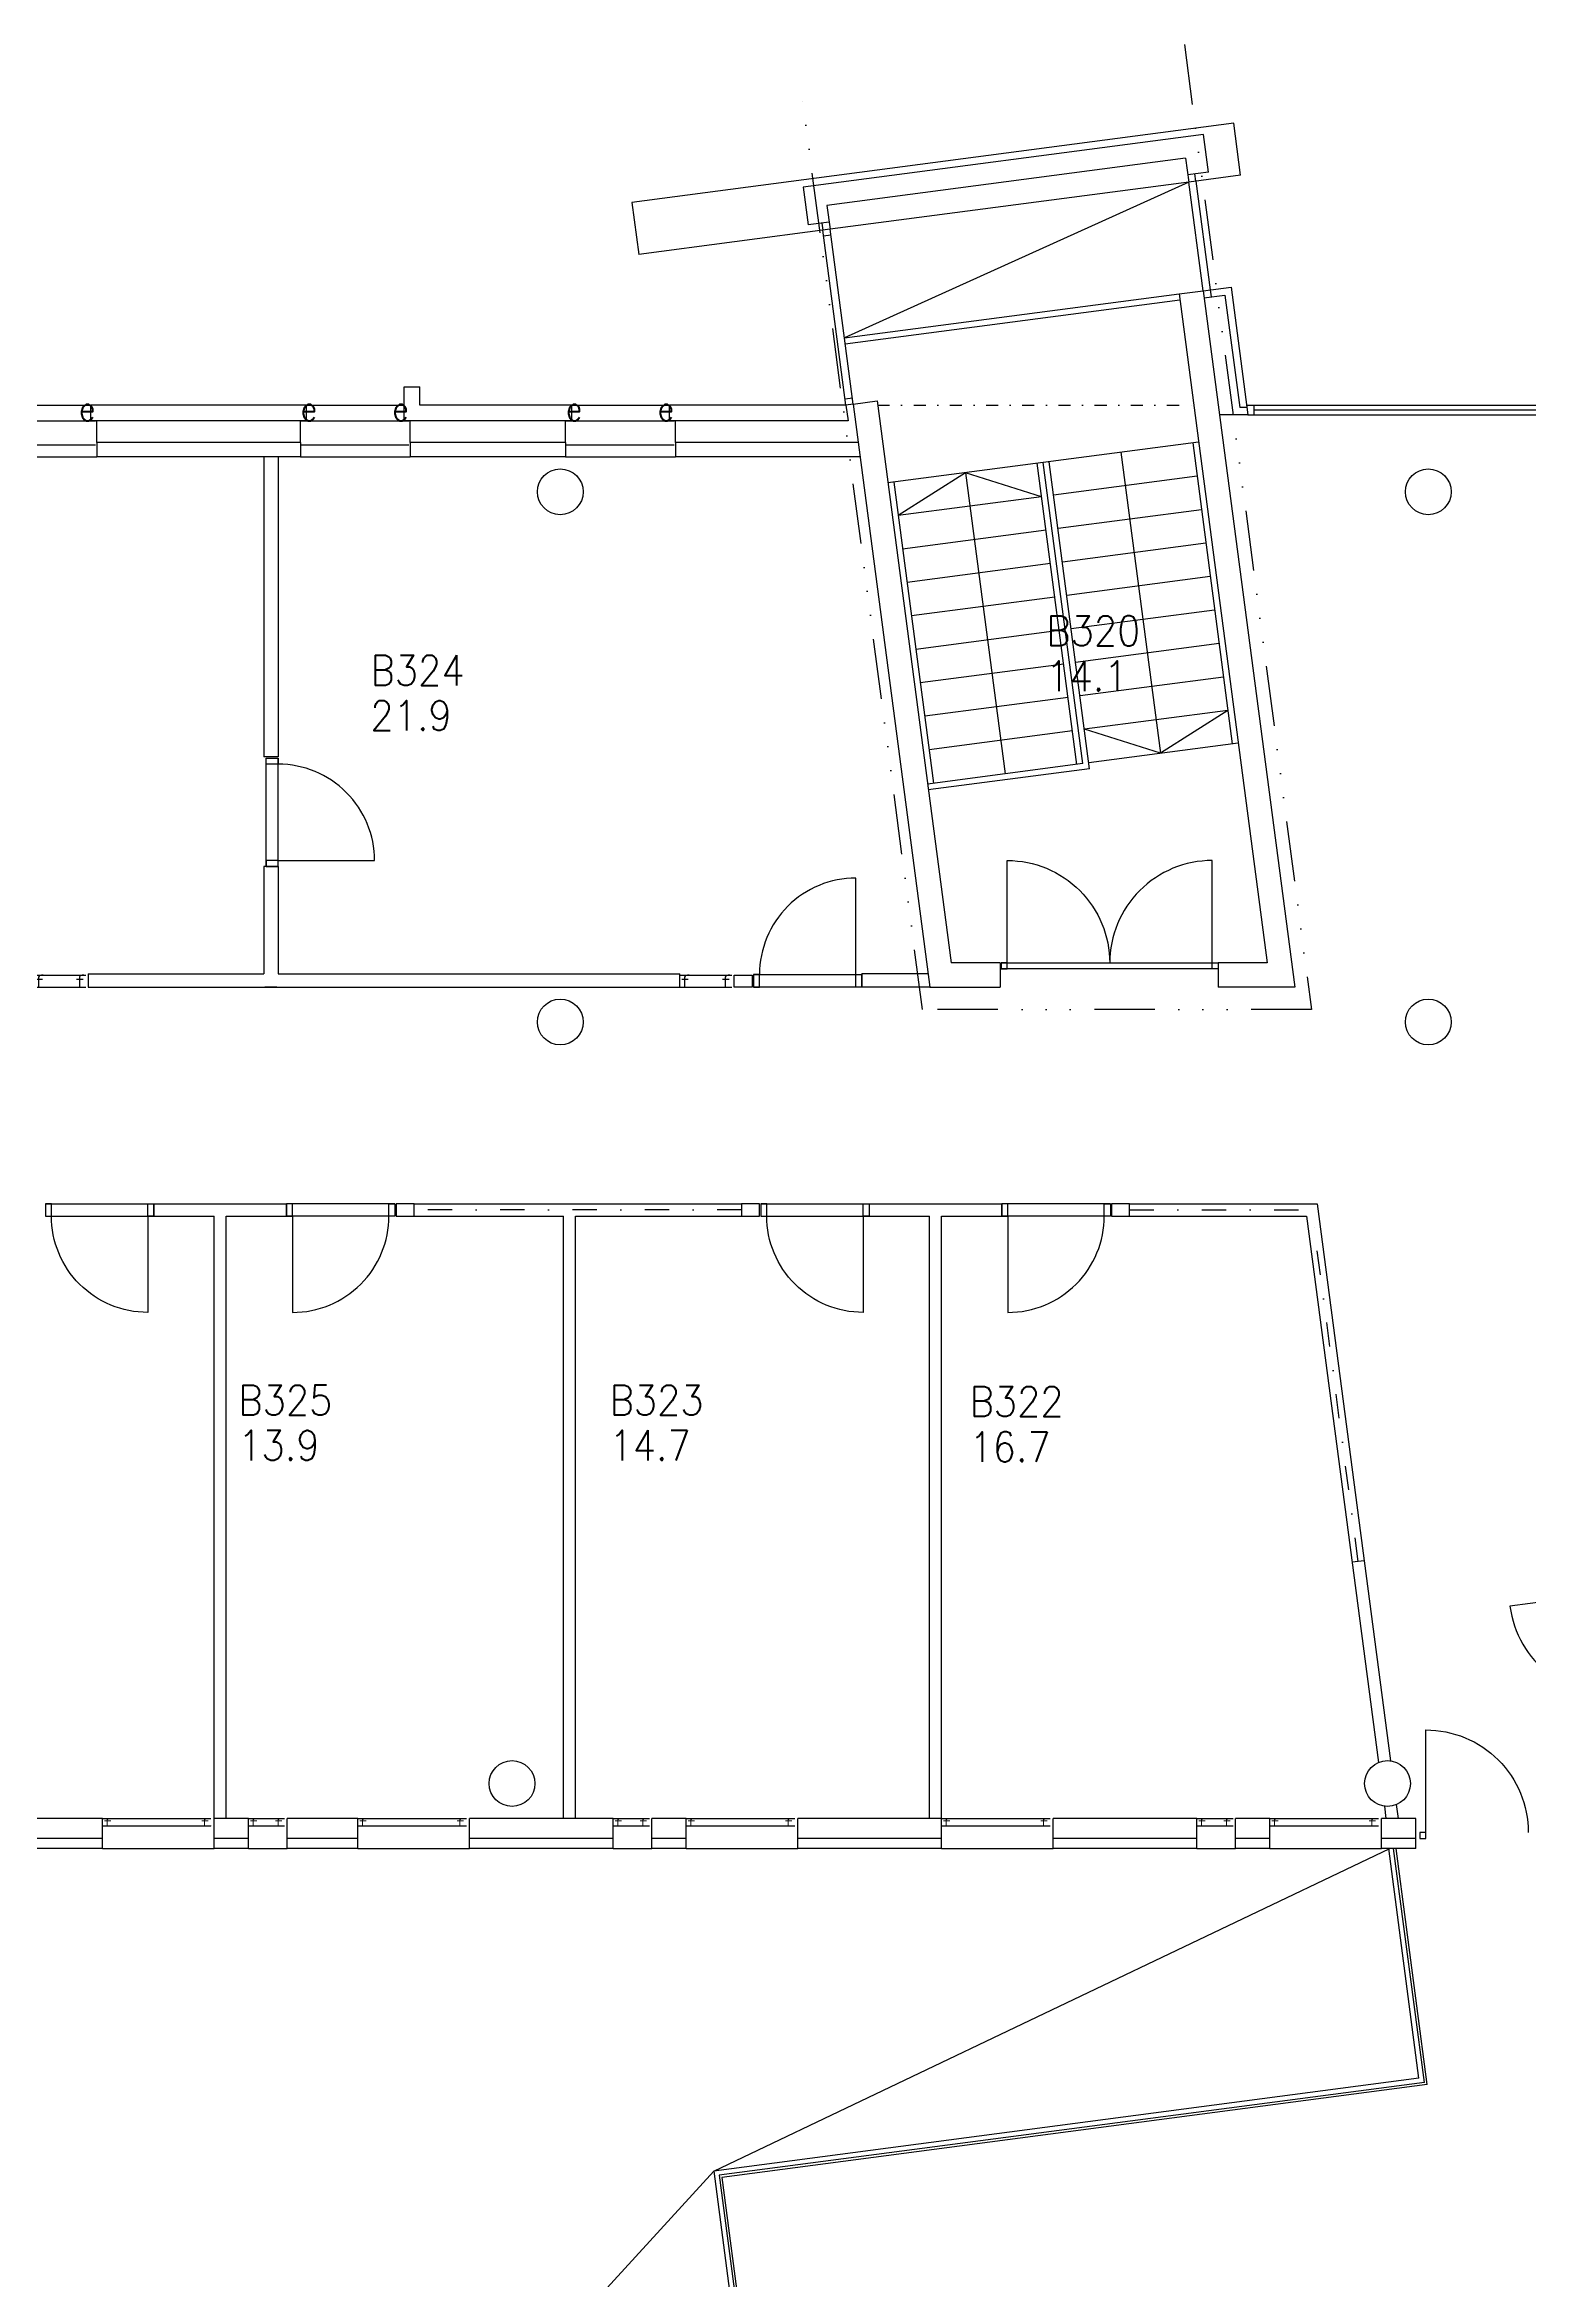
# Model space of a CAD drawing. Extents: x 9164 to 122974, y 9874 to 72490.
# Drawn here: x 40224 to 52530, y 49206 to 67751 of the extents above; entities that cross this region are included whole.
import ezdxf
from ezdxf.enums import TextEntityAlignment as Align

# ---------------------------------------------------------------- set-up
doc = ezdxf.new("R2010")
doc.units = 0
doc.header["$LTSCALE"] = 100
doc.header["$MEASUREMENT"] = 0
for name, pattern in [('PALOALUE', [13, 5, -2, 0, -2, 0, -2, 0, -2]), ('PKL', [3, 1, -1, 0, -1]), ('PKP', [6, 2, -2, 0, -2])]:
    doc.linetypes.add(name, pattern=pattern)
for name, color, linetype in [('ART1100T0', 7, 'CONTINUOUS'), ('ART1100T3', 7, 'CONTINUOUS'), ('ART1100TB', 7, 'CONTINUOUS'), ('M00402', 7, 'CONTINUOUS'), ('M06001', 7, 'CONTINUOUS'), ('M06037', 8, 'CONTINUOUS'), ('M06041', 8, 'CONTINUOUS'), ('M06051', 3, 'CONTINUOUS'), ('PALOOS', 1, 'PALOALUE')]:
    doc.layers.add(name, color=color, linetype=linetype)
doc.styles.get("Standard").update_dxf_attribs({"font": 'simplex.shx'})

# ---------------------------------------------------------------- blocks, each defined once
blk = doc.blocks.new('AIOA_IKK-C')
at = {"layer": 'M06041', "linetype": 'ByBlock'}
for p, q in [((0, 0), (1000, 0)), ((0, -100), (1000, -100))]:
    blk.add_line(p, q, dxfattribs=at)
at = {"layer": 'M06041', "flags": 8}
blk.add_attdef('E', (0, 0), '', height=100, dxfattribs=at)
blk.add_attdef('E', text='', height=100, dxfattribs=at).set_placement((500, 0), align=Align.CENTER)
blk.add_attdef('E', text='', height=100, dxfattribs=at).set_placement((1000, 0), align=Align.RIGHT)
at = {"layer": 'M06051', "width": 0.9, "flags": 8}
for p in [(50, 0), (950, 0)]:
    blk.add_attdef('SARANA', text='', height=50, dxfattribs=at).set_placement(p, align=Align.MIDDLE)
at = {"layer": 'M06051', "width": 0.9}
for tag, p, flags in [('IKKKDI', (50, -700), 8), ('IKKNRO', (50, -850), 8), ('IKKYLE', (50, -1000), 9)]:
    blk.add_attdef(tag, p, '', height=125, dxfattribs=dict(at, flags=flags))
blk = doc.blocks.new('AIOA_IKK-B')
at = {"layer": 'M06041', "linetype": 'ByBlock'}
for p, q in [((0, 100), (1000, 100)), ((0, 0), (1000, 0))]:
    blk.add_line(p, q, dxfattribs=at)
at = {"layer": 'M06041', "flags": 8}
blk.add_attdef('F', (0, 0), '', height=100, dxfattribs=at)
blk.add_attdef('F', text='', height=100, dxfattribs=at).set_placement((500, 0), align=Align.CENTER)
blk.add_attdef('F', text='', height=100, dxfattribs=at).set_placement((1000, 0), align=Align.RIGHT)
at = {"layer": 'M06051', "width": 0.9}
for tag, p, flags in [('IKKYLE', (50, 875), 9), ('IKKNRO', (50, 725), 8), ('IKKKDI', (50, 575), 8)]:
    blk.add_attdef(tag, p, '', height=125, dxfattribs=dict(at, flags=flags))
at = {"layer": 'M06051', "width": 0.9, "flags": 8}
for p in [(50, 0), (950, 0)]:
    blk.add_attdef('SARANA', text='', height=50, dxfattribs=at).set_placement(p, align=Align.MIDDLE)
blk = doc.blocks.new('AIOA_HUONE')
at = {"layer": 'ART1100T0', "width": 0.9}
blk.add_attdef('HNENUM', (56, 73), '', height=250, dxfattribs=at)
at = {"layer": 'ART1100T3', "width": 0.9}
blk.add_attdef('HNEALA', (56, -302), '', height=250, dxfattribs=at)

msp = doc.modelspace()

# ---------------------------------------------------------------- linework, layer by layer
at = {"layer": 'M00402'}
for p, q in [((49713, 66610), (46857, 65317)), ((45774, 50104), (51382, 52780)), ((26511, 29020), (45774, 50104))]:
    msp.add_line(p, q, dxfattribs=at)
at = {"layer": 'M06001'}
for p, q in [((50087, 67098), (45095, 66441)), ((49837, 67005), (46516, 66568)), ((49878, 66693), (49837, 67005)), ((50144, 66667), (50087, 67098)), ((49687, 66809), (46712, 66417)), ((49687, 66809), (49713, 66610)), ((49713, 66610), (46738, 66219)), ((49713, 66610), (46738, 66219)), ((49878, 66693), (49705, 66670)), ((50144, 66667), (49713, 66610)), ((49772, 66618), (49764, 66678)), ((45095, 66441), (45152, 66010)), ((46516, 66568), (46557, 66255)), ((46712, 66417), (46738, 66219)), ((46738, 66219), (45152, 66010)), ((46731, 66278), (46557, 66255)), ((46671, 66270), (46679, 66211)), ((49633, 65682), (49832, 65708)), ((49633, 65682), (50364, 60130)), ((49832, 65708), (50065, 65739)), ((49832, 65708), (50592, 59930)), ((49839, 65649), (50013, 65672)), ((49891, 65716), (49899, 65657)), ((50013, 65672), (50136, 64740)), ((50065, 65739), (50204, 64680)), ((43205, 64910), (43335, 64910)), ((43205, 64630), (43205, 64910)), ((43335, 64760), (43335, 64910)), ((40605, 64630), (40605, 64760)), ((42395, 64760), (40605, 64760)), ((42395, 64630), (42395, 64760)), ((44595, 64760), (43335, 64760)), ((44595, 64630), (44595, 64760)), ((45405, 64630), (45405, 64760)), ((46870, 64760), (45405, 64760)), ((46929, 64768), (46870, 64760)), ((46870, 64760), (46887, 64630)), ((46929, 64768), (47128, 64794)), ((46929, 64768), (47566, 59930)), ((47128, 64794), (47742, 60130)), ((50196, 64740), (50136, 64740)), ((42395, 64630), (40605, 64630)), ((40655, 64450), (40655, 64630)), ((42345, 64450), (42345, 64630)), ((44595, 64630), (43205, 64630)), ((43255, 64450), (43255, 64630)), ((44545, 64450), (44545, 64630)), ((46887, 64630), (45405, 64630)), ((45455, 64450), (45455, 64630)), ((50204, 64680), (49967, 64680)), ((40655, 64450), (40655, 64330)), ((42345, 64450), (40655, 64450)), ((42345, 64450), (42345, 64330)), ((43255, 64450), (43255, 64330)), ((44545, 64450), (43255, 64450)), ((44545, 64450), (44545, 64330)), ((45455, 64450), (45455, 64330)), ((46971, 64450), (45455, 64450)), ((42345, 64330), (40655, 64330)), ((42040, 64330), (42040, 61840)), ((42160, 64330), (42160, 61840)), ((44545, 64330), (43255, 64330)), ((46987, 64330), (45455, 64330)), ((42160, 61840), (42040, 61840)), ((42160, 60930), (42040, 60930)), ((42040, 60930), (42040, 60040)), ((42160, 60930), (42160, 60040)), ((48148, 60130), (47742, 60130)), ((48148, 60130), (48148, 59930)), ((49958, 60130), (49958, 59930)), ((50364, 60130), (49958, 60130)), ((40585, 60040), (40585, 59930)), ((40585, 60040), (42040, 60040)), ((40585, 59930), (45493, 59930)), ((42150, 59930), (42050, 59930)), ((42160, 60040), (45493, 60040)), ((45493, 59930), (45493, 60040)), ((47003, 59930), (47003, 60040)), ((47553, 60040), (47003, 60040)), ((47566, 59930), (47003, 59930)), ((47566, 59930), (48148, 59930)), ((50592, 59930), (49958, 59930)), ((41129, 58130), (42229, 58130)), ((41129, 58030), (41129, 58130)), ((42229, 58030), (42229, 58130)), ((43289, 58130), (46003, 58130)), ((47063, 58130), (48163, 58130)), ((47063, 58130), (47063, 58030)), ((48163, 58030), (48163, 58130)), ((49223, 58130), (50779, 58130)), ((50779, 58130), (51387, 53508)), ((41129, 58030), (41629, 58030)), ((41629, 53030), (41629, 58030)), ((41729, 53030), (41729, 58030)), ((41729, 58030), (42229, 58030)), ((43289, 58030), (44527, 58030)), ((44527, 53030), (44527, 58030)), ((44627, 53030), (44627, 58030)), ((44627, 58030), (46003, 58030)), ((47063, 58030), (47563, 58030)), ((47563, 53030), (47563, 58030)), ((47663, 53030), (47663, 58030)), ((47663, 58030), (48163, 58030)), ((49223, 58030), (50691, 58030)), ((50691, 58030), (51288, 53495)), ((51169, 55169), (51070, 55156)), ((51336, 53132), (51349, 53030)), ((51435, 53145), (51450, 53030)), ((40703, 53030), (38906, 53030)), ((40703, 52865), (38906, 52865)), ((40703, 52780), (40703, 53030)), ((41629, 52780), (41629, 53030)), ((41914, 53030), (41629, 53030)), ((41914, 52865), (41629, 52865)), ((41914, 52780), (41914, 53030)), ((42822, 53030), (42234, 53030)), ((42234, 52780), (42234, 53030)), ((42822, 52865), (42234, 52865)), ((42822, 52780), (42822, 53030)), ((43747, 52780), (43747, 53030)), ((44940, 53030), (43747, 53030)), ((44940, 52865), (43747, 52865)), ((44940, 52780), (44940, 53030)), ((45545, 53030), (45260, 53030)), ((45260, 52780), (45260, 53030)), ((45545, 52865), (45260, 52865)), ((45545, 52780), (45545, 53030)), ((46470, 52780), (46470, 53030)), ((47663, 53030), (46470, 53030)), ((47663, 52865), (46470, 52865)), ((47663, 52780), (47663, 53030)), ((48588, 52780), (48588, 53030)), ((49781, 53030), (48588, 53030)), ((49781, 52865), (48588, 52865)), ((49781, 52780), (49781, 53030)), ((50386, 53030), (50101, 53030)), ((50101, 52780), (50101, 53030)), ((50386, 52865), (50101, 52865)), ((50386, 52780), (50386, 53030)), ((51312, 52780), (51312, 53030)), ((51597, 53030), (51312, 53030)), ((51597, 52865), (51312, 52865)), ((51597, 52780), (51597, 53030)), ((40703, 52780), (38906, 52780)), ((41914, 52780), (41629, 52780)), ((42822, 52780), (42234, 52780)), ((44940, 52780), (43747, 52780)), ((45545, 52780), (45260, 52780)), ((47663, 52780), (46470, 52780)), ((49781, 52780), (48588, 52780)), ((50386, 52780), (50101, 52780)), ((51597, 52780), (51312, 52780))]:
    msp.add_line(p, q, dxfattribs=at)
for centre in [(44500, 64040), (51700, 64040), (44500, 59640), (51700, 59640), (44100, 53320), (51362, 53320)]:
    msp.add_circle(centre, 190, dxfattribs=at)
at = {"layer": 'M06037'}
for p, q in [((46857, 65317), (49633, 65682)), ((46864, 65267), (49640, 65633)), ((49795, 64453), (47217, 64114)), ((49151, 64368), (49480, 61870)), ((49746, 64446), (50074, 61948)), ((47862, 64198), (48191, 61700)), ((48786, 61778), (48457, 64277)), ((48835, 61785), (48506, 64283)), ((48891, 61742), (48556, 64290)), ((49782, 64169), (48592, 64012)), ((47267, 64120), (47596, 61622)), ((48493, 63999), (47303, 63843)), ((49819, 63891), (48629, 63735)), ((48530, 63722), (47340, 63565)), ((49855, 63614), (48665, 63457)), ((48566, 63444), (47377, 63287)), ((49892, 63336), (48702, 63179)), ((48603, 63166), (47413, 63010)), ((49928, 63058), (48739, 62902)), ((48639, 62889), (47450, 62732)), ((49965, 62781), (48775, 62624)), ((48676, 62611), (47486, 62455)), ((50001, 62503), (48812, 62347)), ((48712, 62334), (47523, 62177)), ((50038, 62226), (48848, 62069)), ((48749, 62056), (47559, 61899)), ((50124, 61955), (48885, 61791)), ((48835, 61785), (47546, 61615)), ((48891, 61742), (47553, 61566)), ((51623, 50874), (51372, 52780)), ((51668, 50839), (51413, 52780)), ((51690, 50822), (51433, 52780)), ((51623, 50874), (45774, 50104)), ((51668, 50839), (45819, 50069)), ((51690, 50822), (45841, 50052)), ((45774, 50104), (47421, 37592)), ((45819, 50069), (47453, 37656)), ((45841, 50052), (47473, 37659))]:
    msp.add_line(p, q, dxfattribs=at)
for points in [[(48493, 63999), (47862, 64198), (47303, 63843)], [(50038, 62226), (49480, 61870), (48848, 62069)]]:
    msp.add_lwpolyline(points, dxfattribs=at)
at = {"layer": 'M06041'}
for p, q in [((49832, 65708), (49713, 66610)), ((49772, 66618), (49891, 65716)), ((46870, 64760), (46679, 66211)), ((46929, 64768), (46738, 66219)), ((46745, 66169), (46685, 66161)), ((39795, 64760), (40605, 64760)), ((42395, 64760), (43205, 64760)), ((44595, 64760), (45405, 64760)), ((46923, 64817), (46863, 64810)), ((50193, 64760), (54505, 64760)), ((50254, 64760), (50254, 64680)), ((50204, 64680), (54502, 64680)), ((50254, 64720), (54455, 64720)), ((39745, 64330), (40655, 64330)), ((42345, 64330), (43255, 64330)), ((44545, 64330), (45455, 64330)), ((40703, 52780), (41629, 52780)), ((41914, 52780), (42234, 52780)), ((42822, 52780), (43747, 52780)), ((44940, 52780), (45260, 52780)), ((45545, 52780), (46470, 52780)), ((47663, 52780), (48588, 52780)), ((49781, 52780), (50101, 52780)), ((50386, 52780), (51312, 52780))]:
    msp.add_line(p, q, dxfattribs=at)
at = {"layer": 'M06041', "linetype": 'PKL'}
msp.add_line((47132, 64760), (49755, 64760), dxfattribs=at)
at = {"layer": 'M06041', "linetype": 'PKP'}
for p, q in [((46003, 58080), (43289, 58080)), ((49223, 58080), (50735, 58080)), ((51119, 55162), (50735, 58080))]:
    msp.add_line(p, q, dxfattribs=at)
at = {"layer": 'M06051', "linetype": 'ByBlock'}
for p, q in [((42060, 60930), (42060, 61830)), ((42160, 60930), (42160, 61830)), ((48158, 60130), (49958, 60130)), ((48208, 60130), (48158, 60130)), ((48158, 60130), (48158, 60080)), ((48208, 60080), (48208, 60130)), ((49908, 60080), (49908, 60130)), ((49908, 60130), (49958, 60130)), ((49958, 60130), (49958, 60080)), ((46153, 60035), (46103, 60035)), ((46103, 60035), (47003, 60035)), ((46103, 60035), (46103, 59930)), ((46103, 59930), (46153, 59930)), ((47003, 59930), (46103, 59930)), ((46153, 59930), (46153, 60035)), ((46953, 59930), (46953, 60035)), ((46953, 60035), (47003, 60035)), ((47003, 59930), (46953, 59930)), ((47003, 60035), (47003, 59930)), ((49958, 60080), (48158, 60080)), ((48158, 60080), (48208, 60080)), ((49958, 60080), (49908, 60080)), ((40229, 58130), (41129, 58130)), ((43129, 58130), (42229, 58130)), ((46163, 58130), (47063, 58130)), ((49063, 58130), (48163, 58130)), ((40229, 58030), (41129, 58030)), ((43129, 58030), (42229, 58030)), ((46163, 58030), (47063, 58030)), ((49063, 58030), (48163, 58030)), ((51680, 52915), (51630, 52915)), ((51630, 52915), (51630, 52865)), ((51630, 52915), (51630, 52865)), ((51630, 52865), (51680, 52865)), ((51680, 52865), (51680, 52915))]:
    msp.add_line(p, q, dxfattribs=at)
at = {"layer": 'M06051'}
for p, q in [((45943, 60030), (46093, 60030)), ((45943, 59930), (45943, 60030)), ((46093, 59930), (45943, 59930)), ((46093, 60030), (46093, 59930)), ((43289, 58130), (43139, 58130)), ((43139, 58130), (43139, 58030)), ((43289, 58030), (43289, 58130)), ((46153, 58130), (46003, 58130)), ((46003, 58130), (46003, 58030)), ((46153, 58030), (46153, 58130)), ((49223, 58130), (49073, 58130)), ((49073, 58130), (49073, 58030)), ((49223, 58030), (49223, 58130)), ((43139, 58030), (43289, 58030)), ((46003, 58030), (46153, 58030)), ((49073, 58030), (49223, 58030))]:
    msp.add_line(p, q, dxfattribs=at)
at = {"layer": 'M06051', "linetype": 'ByBlock'}
for points in [[(42160, 61830), (42160, 61780), (42060, 61780), (42060, 61830)], [(42160, 60930), (42160, 60980), (42060, 60980), (42060, 60930)], [(40229, 58030), (40279, 58030), (40279, 58130), (40229, 58130)], [(41129, 58030), (41079, 58030), (41079, 58130), (41129, 58130)], [(42229, 58030), (42279, 58030), (42279, 58130), (42229, 58130)], [(43129, 58030), (43079, 58030), (43079, 58130), (43129, 58130)], [(46163, 58030), (46213, 58030), (46213, 58130), (46163, 58130)], [(47063, 58030), (47013, 58030), (47013, 58130), (47063, 58130)], [(48163, 58030), (48213, 58030), (48213, 58130), (48163, 58130)], [(49063, 58030), (49013, 58030), (49013, 58130), (49063, 58130)]]:
    msp.add_lwpolyline(points, close=True, dxfattribs=at)
for points in [[(42160, 60980), (42960, 60980, 0.414214), (42160, 61780, 0.671351)], [(46953, 60035), (46953, 60835, 0.414214), (46153, 60035, 0.671351)], [(48208, 60130), (48208, 60980, -0.414214), (49058, 60130, -0.671351)], [(49908, 60130), (49908, 60980, 0.414214), (49058, 60130, 0.671351)], [(41079, 58030), (41079, 57230, -0.414214), (40279, 58030, -0.671351)], [(42279, 58030), (42279, 57230, 0.414214), (43079, 58030, 0.671351)], [(47013, 58030), (47013, 57230, -0.414214), (46213, 58030, -0.671351)], [(48213, 58030), (48213, 57230, 0.414214), (49013, 58030, 0.671351)], [(53221, 54902), (52378, 54791, 0.414214), (53332, 54059, 0.671351)], [(51680, 52915), (51680, 53765, -0.414214), (52530, 52915, -0.671351)]]:
    msp.add_lwpolyline(points, format="xyb", dxfattribs=at)
at = {"layer": 'PALOOS', "linetype": 'PALOALUE'}
msp.add_lwpolyline([(49677, 67751), (50731, 59744), (47504, 59744), (46505, 67333)], dxfattribs=at)

# ---------------------------------------------------------------- block references
at = {"layer": 'ART1100TB'}
for p, values in [((48475, 62688), {'HNENUM': 'B320', 'HNEALA': '14.1'}), ((42869, 62360), {'HNENUM': 'B324', 'HNEALA': '21.9'}), ((41773, 56304), {'HNENUM': 'B325', 'HNEALA': '13.9'}), ((44852, 56304), {'HNENUM': 'B323', 'HNEALA': '14.7'}), ((47838, 56292), {'HNENUM': 'B322', 'HNEALA': '16.7'})]:
    msp.add_blockref('AIOA_HUONE', p, dxfattribs=at).add_auto_attribs(values)
at = {"layer": 'M06041'}
ref = msp.add_blockref('AIOA_IKK-C', (39745, 64630), dxfattribs=dict(at, xscale=0.9, yscale=2, zscale=0.9))
ref.add_attrib('E', 'e', dxfattribs={"height": 200, "width": 0.9, "flags": 2}).set_placement((40645, 64630), align=Align.RIGHT)
ref.add_attrib('E', 'e', (39745, 64630), dxfattribs={"height": 200, "width": 0.9, "flags": 2})
ref.add_attrib('E', 'e', dxfattribs={"height": 0.18, "width": 1.35, "flags": 2}).set_placement((40645, 64630), align=Align.CENTER)
ref = msp.add_blockref('AIOA_IKK-C', (42345, 64630), dxfattribs=dict(at, xscale=0.9, yscale=2, zscale=0.9))
ref.add_attrib('E', 'e', dxfattribs={"height": 200, "width": 0.9, "flags": 2}).set_placement((43245, 64630), align=Align.RIGHT)
ref.add_attrib('E', 'e', (42345, 64630), dxfattribs={"height": 200, "width": 0.9, "flags": 2})
ref.add_attrib('E', 'e', dxfattribs={"height": 0.18, "width": 1.35, "flags": 2}).set_placement((43245, 64630), align=Align.CENTER)
ref = msp.add_blockref('AIOA_IKK-C', (44545, 64630), dxfattribs=dict(at, xscale=0.9, yscale=2, zscale=0.9))
ref.add_attrib('E', 'e', dxfattribs={"height": 200, "width": 0.9, "flags": 2}).set_placement((45445, 64630), align=Align.RIGHT)
ref.add_attrib('E', 'e', (44545, 64630), dxfattribs={"height": 200, "width": 0.9, "flags": 2})
ref.add_attrib('E', 'e', dxfattribs={"height": 0.18, "width": 1.35, "flags": 2}).set_placement((45445, 64630), align=Align.CENTER)
ref = msp.add_blockref('AIOA_IKK-B', (40135, 59930), dxfattribs=dict(at, xscale=0.43, zscale=0.43))
ref.add_attrib('F', 'f', dxfattribs={"height": 100, "width": 1.8, "flags": 2}).set_placement((40565, 59930), align=Align.RIGHT)
ref.add_attrib('F', 'f', (40135, 59930), dxfattribs={"height": 100, "width": 1.8, "flags": 2})
ref.add_attrib('F', 'f', dxfattribs={"height": 0.18, "width": 2.7, "flags": 2}).set_placement((40565, 59930), align=Align.CENTER)
ref = msp.add_blockref('AIOA_IKK-B', (45493, 59930), dxfattribs=dict(at, xscale=0.43, zscale=0.43))
ref.add_attrib('F', 'f', dxfattribs={"height": 100, "width": 1.8, "flags": 2}).set_placement((45923, 59930), align=Align.RIGHT)
ref.add_attrib('F', 'f', (45493, 59930), dxfattribs={"height": 100, "width": 1.8, "flags": 2})
ref.add_attrib('F', 'f', dxfattribs={"height": 0.18, "width": 2.7, "flags": 2}).set_placement((45923, 59930), align=Align.CENTER)
ref = msp.add_blockref('AIOA_IKK-B', (40703, 52970), dxfattribs=dict(at, xscale=0.9, yscale=0.6, zscale=0.9))
ref.add_attrib('F', 'f', dxfattribs={"height": 60, "width": 3, "flags": 2}).set_placement((41603, 52970), align=Align.RIGHT)
ref.add_attrib('F', 'f', (40703, 52970), dxfattribs={"height": 60, "width": 3, "flags": 2})
ref.add_attrib('F', 'f', dxfattribs={"height": 0.18, "width": 4.5, "flags": 2}).set_placement((41603, 52970), align=Align.CENTER)
ref = msp.add_blockref('AIOA_IKK-B', (41914, 52970), dxfattribs=dict(at, xscale=0.3, yscale=0.6, zscale=0.3))
ref.add_attrib('F', 'f', dxfattribs={"height": 60, "width": 3, "flags": 2}).set_placement((42214, 52970), align=Align.RIGHT)
ref.add_attrib('F', 'f', (41914, 52970), dxfattribs={"height": 60, "width": 3, "flags": 2})
ref.add_attrib('F', 'f', dxfattribs={"height": 0.18, "width": 4.5, "flags": 2}).set_placement((42214, 52970), align=Align.CENTER)
ref = msp.add_blockref('AIOA_IKK-B', (42822, 52970), dxfattribs=dict(at, xscale=0.9, yscale=0.6, zscale=0.9))
ref.add_attrib('F', 'f', dxfattribs={"height": 60, "width": 3, "flags": 2}).set_placement((43722, 52970), align=Align.RIGHT)
ref.add_attrib('F', 'f', (42822, 52970), dxfattribs={"height": 60, "width": 3, "flags": 2})
ref.add_attrib('F', 'f', dxfattribs={"height": 0.18, "width": 4.5, "flags": 2}).set_placement((43722, 52970), align=Align.CENTER)
ref = msp.add_blockref('AIOA_IKK-B', (44940, 52970), dxfattribs=dict(at, xscale=0.3, yscale=0.6, zscale=0.3))
ref.add_attrib('F', 'f', dxfattribs={"height": 60, "width": 3, "flags": 2}).set_placement((45240, 52970), align=Align.RIGHT)
ref.add_attrib('F', 'f', (44940, 52970), dxfattribs={"height": 60, "width": 3, "flags": 2})
ref.add_attrib('F', 'f', dxfattribs={"height": 0.18, "width": 4.5, "flags": 2}).set_placement((45240, 52970), align=Align.CENTER)
ref = msp.add_blockref('AIOA_IKK-B', (45545, 52970), dxfattribs=dict(at, xscale=0.9, yscale=0.6, zscale=0.9))
ref.add_attrib('F', 'f', dxfattribs={"height": 60, "width": 3, "flags": 2}).set_placement((46445, 52970), align=Align.RIGHT)
ref.add_attrib('F', 'f', (45545, 52970), dxfattribs={"height": 60, "width": 3, "flags": 2})
ref.add_attrib('F', 'f', dxfattribs={"height": 0.18, "width": 4.5, "flags": 2}).set_placement((46445, 52970), align=Align.CENTER)
ref = msp.add_blockref('AIOA_IKK-B', (47663, 52970), dxfattribs=dict(at, xscale=0.9, yscale=0.6, zscale=0.9))
ref.add_attrib('F', 'f', dxfattribs={"height": 60, "width": 3, "flags": 2}).set_placement((48563, 52970), align=Align.RIGHT)
ref.add_attrib('F', 'f', (47663, 52970), dxfattribs={"height": 60, "width": 3, "flags": 2})
ref.add_attrib('F', 'f', dxfattribs={"height": 0.18, "width": 4.5, "flags": 2}).set_placement((48563, 52970), align=Align.CENTER)
ref = msp.add_blockref('AIOA_IKK-B', (49781, 52970), dxfattribs=dict(at, xscale=0.3, yscale=0.6, zscale=0.3))
ref.add_attrib('F', 'f', dxfattribs={"height": 60, "width": 3, "flags": 2}).set_placement((50081, 52970), align=Align.RIGHT)
ref.add_attrib('F', 'f', (49781, 52970), dxfattribs={"height": 60, "width": 3, "flags": 2})
ref.add_attrib('F', 'f', dxfattribs={"height": 0.18, "width": 4.5, "flags": 2}).set_placement((50081, 52970), align=Align.CENTER)
ref = msp.add_blockref('AIOA_IKK-B', (50386, 52970), dxfattribs=dict(at, xscale=0.9, yscale=0.6, zscale=0.9))
ref.add_attrib('F', 'f', dxfattribs={"height": 60, "width": 3, "flags": 2}).set_placement((51286, 52970), align=Align.RIGHT)
ref.add_attrib('F', 'f', (50386, 52970), dxfattribs={"height": 60, "width": 3, "flags": 2})
ref.add_attrib('F', 'f', dxfattribs={"height": 0.18, "width": 4.5, "flags": 2}).set_placement((51286, 52970), align=Align.CENTER)

doc.saveas('drawing.dxf')
